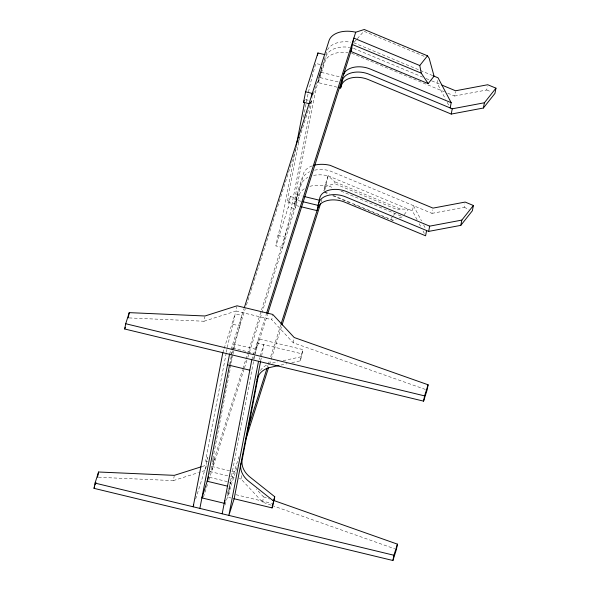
<?xml version="1.0" encoding="UTF-8"?>
<svg xmlns="http://www.w3.org/2000/svg" width="590" height="590" viewBox="0 0 590 590"><rect width="100%" height="100%" fill="white"/><g stroke="black" fill="none" stroke-linecap="round" stroke-linejoin="round"><path stroke-width="0.44" stroke-dasharray="2.95 2.21" d="M98.471 477.295L173.327 480.607L174.175 476.226M129.136 317.929L204 321.24L204.841 316.867M226.236 353.041L206.707 454.521A18.386 1.055 -76.4 0 0 207.532 457.427L205.504 467.936L195.371 499.885M226.405 352.142L226.921 349.45M227.305 347.525A18.386 1.055 -76.4 0 1 233.139 324.338L235.167 313.828L241.856 315.444L239.835 325.953A18.386 1.055 -76.4 0 0 233.994 349.14M204 321.24L236.044 311.055L236.885 306.675M229.672 364.34L231.236 356.242M231.405 355.35L232.268 350.851M230.13 364.672L231.686 356.581M232.379 352.982L232.726 351.183M232.903 350.283L234.112 343.992L256.414 349.376L258.435 338.867L303.046 349.634L300.376 360.8L291.519 362.739M232.925 354.656L213.396 456.136A18.386 1.055 -76.4 0 0 213.071 457.87M233.094 353.757L233.618 351.065M212.548 458.644L214.222 459.042L212.201 469.551L210.527 469.146M254.511 356.544L227.46 497.134L231.029 497.997M255.094 353.535L257.115 343.026L301.726 353.794L303.046 349.634M311.306 101.192A13.791 0.789 -76.4 0 1 310.878 106.126L289.306 218.212A13.791 0.789 -76.4 0 1 284.646 237.04L282.625 247.549L275.928 245.934L277.956 235.425A13.791 0.789 -76.4 0 0 282.617 216.596L295.14 151.512M295.31 150.612L295.833 147.898M299.624 137.212L289.041 192.207A27.582 1.586 -76.4 0 0 290.28 196.573L288.252 207.083L275.928 245.934M303.437 117.373L306.564 101.148A27.582 1.586 -76.4 0 1 315.886 63.484L321.742 64.893M260.684 360.866L263.804 344.641L259.917 356.913M310.259 103.943L310.591 102.195M271.186 505.195L262.543 502.142L241.059 479.028L241.907 474.655M425.368 389.43L293.215 342.783L271.732 319.669L272.573 315.289M312.228 165.849A22.981 14.499 10.9 0 0 303.393 173.807L296.755 194.73L294.735 205.239L299.196 206.316M337.06 87.173L318.32 82.652L320.348 72.142M321.078 70.121A27.582 1.586 -76.4 0 0 313.253 102.763L295.73 193.822A27.582 1.586 -76.4 0 0 296.969 198.188L294.948 208.698L288.252 207.083M262.543 502.142L263.56 496.891L256.193 488.963M293.215 342.783L294.056 338.402M324.124 190.695L325.304 184.567L333.793 188.099M313.585 175.414A22.981 14.499 10.9 0 1 328.077 175.82L324.721 190.533M300.376 360.8L301.726 353.794M309.831 186.337A22.981 14.499 10.9 0 1 326.056 186.329L334.611 183.608L334.95 181.86L328.077 175.82L323.342 190.747M417.108 219.745L412.44 210.91L413.45 205.659L421.511 220.911M437.551 80.447L437.043 83.072L445.524 99.127M314.603 170.156A22.981 14.499 10.9 0 1 329.087 170.569L431.983 213.366L432.662 209.863M447.758 93.205L454.566 96.037L455.406 91.657M431.983 213.366L464.138 207.326L464.817 203.823M454.566 96.037L486.721 89.99L487.392 86.487M222.836 352.68L223.935 349.228M224.207 348.366L235.167 313.828M229.532 354.295L244.017 308.622M230.572 355.143L231.966 350.748M232.246 349.87L245.344 308.585M246.458 305.074L296.888 146.084M298.002 142.573L312.213 97.778M313.327 94.26L326.985 51.219A22.981 14.499 10.9 0 1 350.74 42.148M318.32 82.652L324.957 61.729A22.981 14.499 10.9 0 1 347.975 52.547M209.421 474.183L242.579 369.65M242.859 368.772L245.639 359.989M245.919 359.111L301.372 184.316A22.981 14.499 10.9 0 1 307.928 177.332M203.432 497.178L207.673 483.807M208.794 480.297L244.179 368.743M244.459 367.865L247.52 358.204M247.8 357.319L299.351 194.825A22.981 14.499 10.9 0 1 304.536 188.608M251.834 359.679L266.319 314.028M253.435 358.772L254.268 356.139M254.548 355.261L267.358 314.876M259.084 359.539L259.637 357.791M227.261 493.624L238.957 456.749M267.366 367.209L267.919 365.453M268.199 364.576L269.593 360.18M270.707 356.67L280.729 325.068M224.96 505.025L237.497 465.503M269.519 364.546L270.913 360.158M271.194 359.281L281.777 325.916M321.041 202.134L321.875 199.501M392.866 216.161L390.108 219.635L392.977 220.284L396.17 219.089M393.412 215.461L395.064 213.374M404.165 214.672L408.457 209.258L400.219 209L334.95 181.86M354.288 42.052L356.699 39.353M357.304 38.682L363.934 31.248L424.962 56.633M400.219 209L397.822 209.9L334.611 183.608M399.364 217.894L402.557 216.7L340.585 190.924M202.06 466.543L206.389 465.163L205.379 470.414L199.317 472.347M173.327 480.607L198.446 472.62M272.455 363.034L277.772 361.869M283.089 360.704L301.697 356.64M280.884 365.062L287.087 363.706M321.24 72.364L339.973 76.884M338.07 81.922L319.33 77.401L325.968 56.478A22.981 14.499 10.9 0 1 349.73 47.399M305.591 99.636L308.098 100.241M296.755 194.73L302.11 196.02M290.28 196.573L296.969 198.188M301.099 201.279L295.745 199.988L302.382 179.058A22.981 14.499 10.9 0 1 309.669 171.727M287.898 202.37L294.587 203.985M277.956 235.425L284.646 237.04M236.044 311.055L271.732 319.669M233.139 324.338L239.835 325.953M232.792 348.152L254.202 353.322M205.94 461.292L207.614 461.697M211.744 466.454L235.83 472.273M209.841 471.491L230.358 476.447M231.251 476.661L234.82 477.524M239.282 478.601L241.059 479.028M209.391 477.295L230.801 482.465L228.78 492.975L231.457 493.624M235.919 494.7L271.606 503.314M263.56 496.891L269.601 499.022M272.049 505.497L394.703 548.788M486.721 89.99L490.836 91.701M353.69 42.731L432.374 75.454M353.521 48.336L422.698 77.106M426.076 78.514L431.135 80.616M431.762 80.874L440.265 84.414M351.662 53.24L444.358 91.789M464.138 207.326L469.079 209.376M328.077 175.82L412.44 210.91M324.795 191.92L329.847 194.022M333.21 195.423L392.977 220.284M324.183 192.215L328.409 193.977M332.642 195.732L349.546 202.761M353.771 204.524L367.29 210.143M368.138 210.497L388.419 218.934M447.22 102.335L449.337 106.347M423.627 224.923L425.751 228.935M419.225 223.757L420.5 226.162M423.045 230.978L424.313 233.389M310.583 102.948A13.791 0.789 -76.4 0 1 311.114 101.561M321.469 68.75A27.582 1.586 -76.4 0 1 321.86 67.452M260.433 370.491A22.981 17.781 17.6 0 1 267.3 364.701M214.222 459.042A18.386 1.055 -76.4 0 1 212.82 459.381"/><path stroke-width="0.89" d="M273.059 500.239L397.439 544.15L396.428 549.401L392.911 560.5L94.031 488.35L95.049 483.099L98.567 472L174.338 475.356L201.19 466.815M124.704 328.991L125.714 323.733L129.232 312.634L205.01 315.989L237.055 305.797L272.742 314.418L294.226 337.524L428.104 384.783L427.094 390.034L423.576 401.141L124.704 328.991L125.242 327.28M97.556 477.251L98.567 472M128.222 317.892L129.232 312.634M222.836 352.68L193.181 506.788L193.734 505.062M199.877 508.403L229.532 354.295M229.503 365.24L207.179 481.248L227.696 486.197M222.179 513.787L251.834 359.679M309.418 103.744L303.562 102.328L305.591 91.826L317.914 52.975L324.603 54.59M296.357 145.184L304.182 104.511A13.791 0.789 -76.4 0 0 304.425 103.213M258.523 361.294L228.868 515.402L234.149 498.757L260.514 361.766M317.405 55.6L317.914 52.975M311.601 96.944L312.28 93.441L305.591 91.826M258.391 375.506L242.21 459.566A22.981 17.781 17.6 0 0 250.448 477.421L274.733 496.736L272.071 507.909L233.706 498.646M313.873 165.325A22.981 14.499 10.9 0 1 330.098 165.318L432.994 208.115L465.149 202.068L473.387 205.497L461.823 220.1L429.668 226.147L347.053 191.787A19.278 12.161 10.9 0 0 319.942 197.34L317.036 210.623L300.981 206.743M338.844 87.608L340.629 88.035L342.65 77.526M428.17 83.61L421.282 73.175L419.77 65.527L353.845 38.107L350.91 51.477L428.17 83.61L434.07 76.162L429.196 58.395L427.477 55.792L364.273 29.5L355.711 32.221A22.981 14.499 10.9 0 0 329.006 40.71L244.297 307.744M272.071 507.909L274.733 496.736M426.6 230.543L425.582 235.794L345.032 202.289A19.278 12.161 10.9 0 0 317.914 207.85M450.185 107.955L451.195 102.704L438.053 77.821L432.994 75.712M302.884 201.706L318.047 205.372L318.925 202.591A19.278 12.161 10.9 0 1 346.042 197.038L428.657 231.398L429.668 226.147M340.629 88.035L341.507 85.262A19.278 12.161 10.9 0 1 368.617 79.709L451.232 114.069L452.242 108.811L484.397 102.771L495.969 88.161L487.731 84.739L455.576 90.779L441.969 85.122M392.911 560.5L393.921 555.249L397.439 544.15M423.576 401.141L424.586 395.883L428.104 384.783M428.657 231.398L460.812 225.358L461.823 220.1M451.232 114.069L483.387 108.022L484.397 102.771M473.387 205.497L472.376 210.748L460.812 225.358M495.969 88.161L494.951 93.419L483.387 108.022M94.031 488.35L94.577 486.647M95.115 484.936L95.934 482.377M208.58 476.816L201.898 497.894L224.2 503.277L225.033 500.645M266.592 313.15L355.711 32.221M267.639 313.998L352.024 47.974M341.64 82.784L342.517 80.011A19.278 12.161 10.9 0 1 369.628 74.451L452.242 108.811M247.594 429.535L267.086 368.086M281.01 324.19L318.607 205.674M245.853 439.167L268.686 367.179M282.05 325.038L320.481 203.889M419.77 65.527L427.477 55.792M279.114 365.453L271.135 367.194A22.981 17.781 17.6 0 0 257.07 379.672M304.787 196.669L319.057 200.113M125.714 323.733L424.586 395.883M227.511 364.804L249.813 370.188M95.049 483.099L393.921 555.249M352.26 44.471L421.282 73.175M451.195 102.704L370.638 69.2A19.278 12.161 10.9 0 0 343.528 74.753M273.413 500.903L249.128 481.588A22.981 17.781 17.6 0 1 240.89 463.725M303.562 102.328A13.791 0.789 -76.4 0 1 304.182 100.536"/></g></svg>
